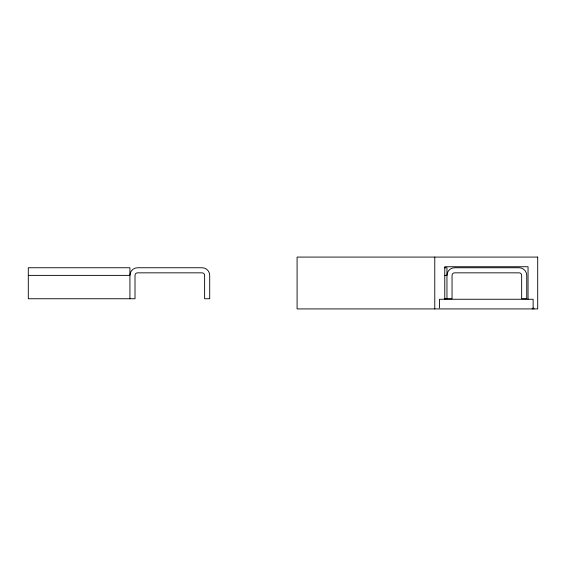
<?xml version="1.0" encoding="UTF-8"?>
<svg xmlns="http://www.w3.org/2000/svg" width="566" height="566" viewBox="0 0 566 566"><rect width="100%" height="100%" fill="white"/><g stroke="black" fill="none" stroke-linecap="round" stroke-linejoin="round"><path stroke-width="0.85" d="M444.31 267.753L446.963 267.753L446.963 298.749M28.3 275.38L129.925 275.38A7.62 7.62 0 0 1 137.552 267.753L202.083 267.753A7.62 7.62 0 0 1 209.703 275.38L209.703 298.749L204.623 298.749L204.623 275.38A2.54 2.54 0 0 0 202.083 272.84L137.552 272.84A2.54 2.54 0 0 0 135.012 275.38L135.012 298.749L28.3 298.749L28.3 267.753L129.925 267.753L129.925 298.749M444.31 275.38L446.963 275.38A7.62 7.62 0 0 1 454.583 267.753L519.114 267.753A7.62 7.62 0 0 1 526.741 275.38L526.741 298.749L521.654 298.749L521.654 275.38A2.54 2.54 0 0 0 519.114 272.84L454.583 272.84A2.54 2.54 0 0 0 452.043 275.38L452.043 298.749L444.31 298.749M532.111 308.916A1.019 1.019 0 0 0 533.13 307.897L533.13 299.258L439.513 299.258L439.513 307.897M528.043 299.258L528.043 266.742L444.77 266.742L444.77 299.258M434.773 257.084L434.773 308.916M534.141 308.916A1.019 1.019 0 0 1 533.13 307.897M537.7 257.084L297.086 257.084L297.086 308.916L537.7 308.916L537.7 257.084"/></g></svg>
